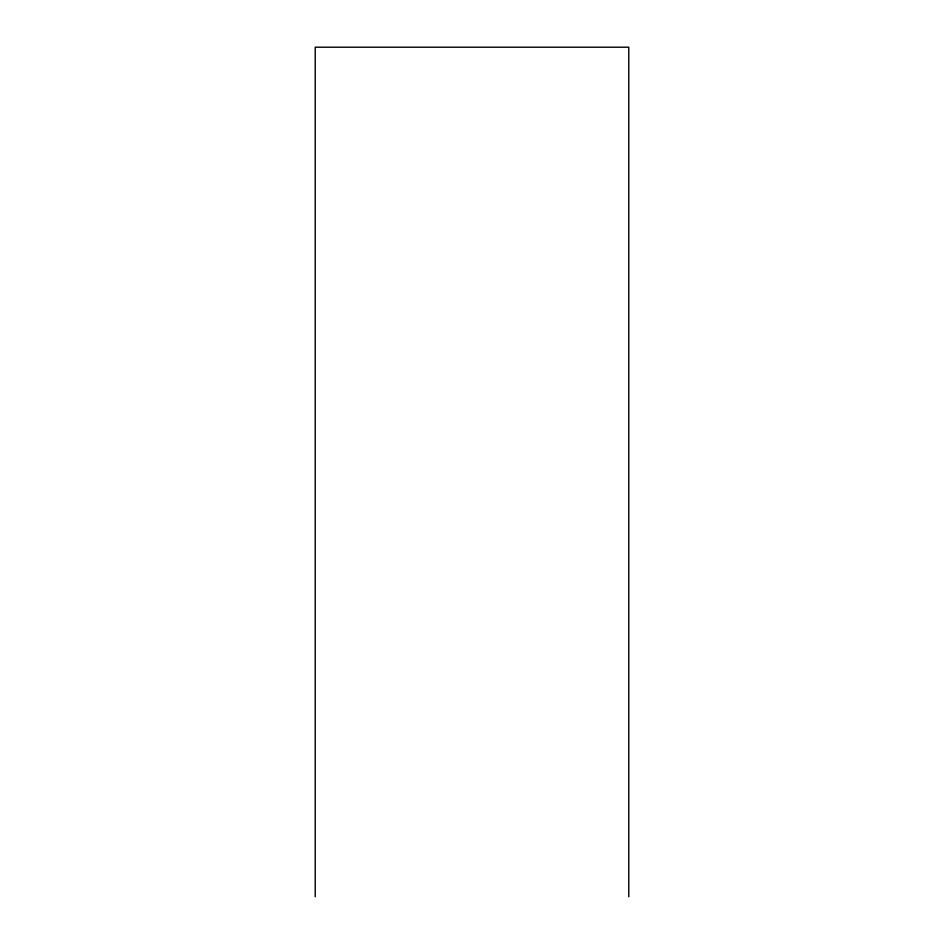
<?xml version="1.0" encoding="UTF-8"?>
<svg xmlns="http://www.w3.org/2000/svg" width="944" height="944" viewBox="0 0 944 944"><rect width="100%" height="100%" fill="white"/><g stroke="black" fill="none" stroke-linecap="round" stroke-linejoin="round"><path stroke-width="1.42" d="M628.775 896.8L628.775 47.2L315.225 47.2L315.225 896.8"/></g></svg>
